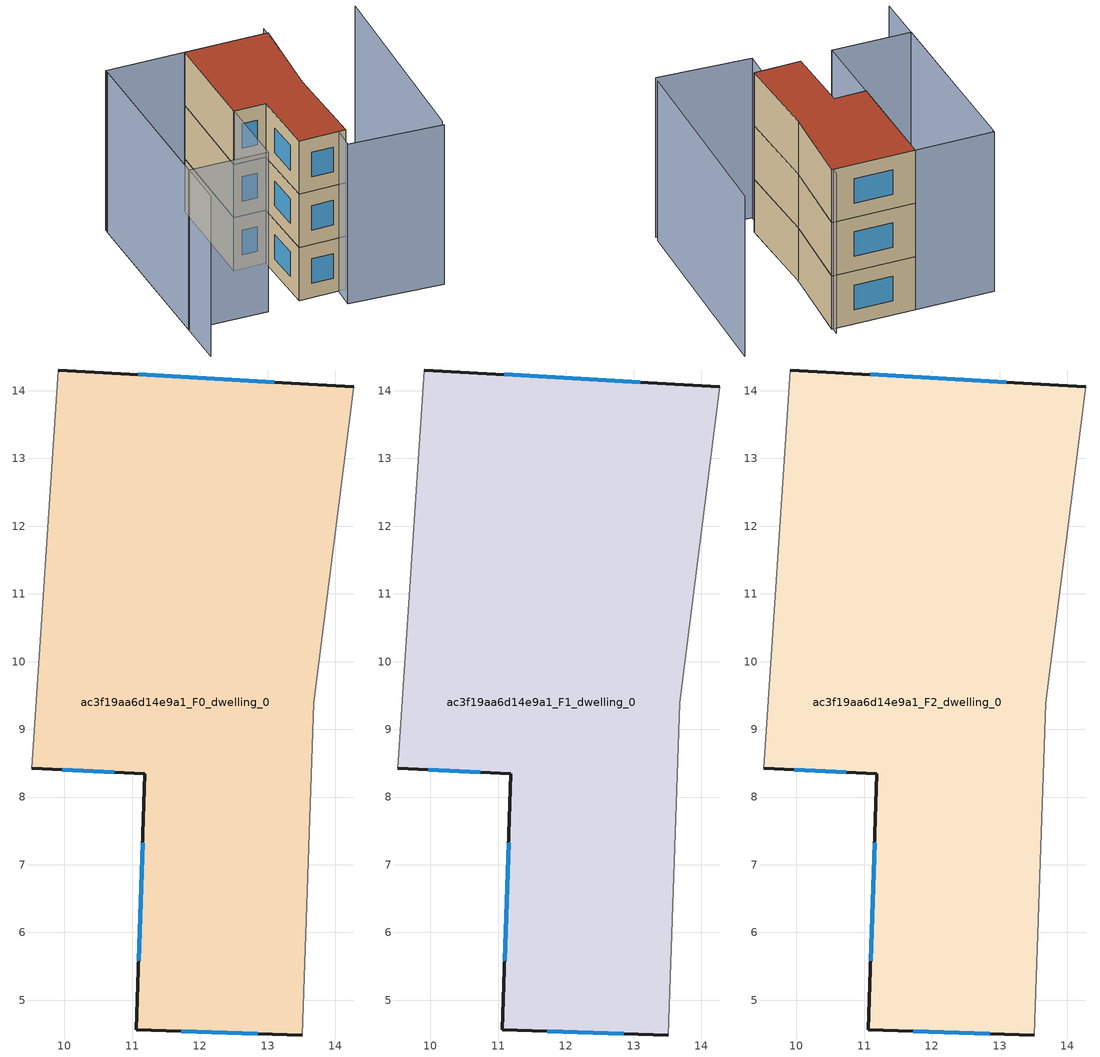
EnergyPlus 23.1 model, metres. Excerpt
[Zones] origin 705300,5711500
ac3f19aa6d14e9a1_F0_dwelling_0
 floor ground (EU_floor_Construction): 14.27,14.06 13.68,9.39 13.51,4.49 11.06,4.57 11.19,8.35 9.52,8.42 9.91,14.31 z0
 wall outside (EU_wall_Construction): 9.52,8.42 11.19,8.35 11.06,4.57 13.51,4.49 / 14.27,14.06 9.91,14.31 z0:3
 wall adiabatic (EU_wall_Construction): 9.91,14.31 9.52,8.42 / 13.51,4.49 13.68,9.39 14.27,14.06 z0:3
 window (EU_Window_Construction): 11.16,7.33 11.1,5.58 / 9.97,8.4 10.74,8.37 / 13.1,14.13 11.09,14.24 / 11.73,4.54 12.85,4.51 z0.81:2.19
ac3f19aa6d14e9a1_F1_dwelling_0
 floor to ac3f19aa6d14e9a1_F0_dwelling_0 (EU_floor_Construction): 14.27,14.06 13.68,9.39 13.51,4.49 11.06,4.57 11.19,8.35 9.52,8.42 9.91,14.31 z3
 wall outside (EU_wall_Construction): 9.52,8.42 11.19,8.35 11.06,4.57 13.51,4.49 / 14.27,14.06 9.91,14.31 z3:6
 wall adiabatic (EU_wall_Construction): 9.91,14.31 9.52,8.42 / 13.51,4.49 13.68,9.39 14.27,14.06 z3:6
 window (EU_Window_Construction): 11.16,7.33 11.1,5.58 / 9.97,8.4 10.74,8.37 / 13.1,14.13 11.09,14.24 / 11.73,4.54 12.85,4.51 z3.81:5.19
ac3f19aa6d14e9a1_F2_dwelling_0
 floor to ac3f19aa6d14e9a1_F1_dwelling_0 (EU_floor_Construction): 14.27,14.06 13.68,9.39 13.51,4.49 11.06,4.57 11.19,8.35 9.52,8.42 9.91,14.31 z6
 wall outside (EU_wall_Construction): 9.52,8.42 11.19,8.35 11.06,4.57 13.51,4.49 / 14.27,14.06 9.91,14.31 z6:9
 wall adiabatic (EU_wall_Construction): 9.91,14.31 9.52,8.42 / 13.51,4.49 13.68,9.39 14.27,14.06 z6:9
 window (EU_Window_Construction): 11.16,7.33 11.1,5.58 / 9.97,8.4 10.74,8.37 / 13.1,14.13 11.09,14.24 / 11.73,4.54 12.85,4.51 z6.81:8.19
 roof outside (EU_roof_Construction): 13.51,4.49 13.68,9.39 14.27,14.06 9.91,14.31 9.52,8.42 11.19,8.35 11.06,4.57 z9
shading: 5.75,14.38 4.98,2.04 / 17.99,3.06 19.11,14.31 / 17.94,2.72 13,3.27 / 13,3.27 14.25,14.49 / 5.13,4.64 5.76,14.57 / 5.76,14.57 9.91,14.31 / 9.91,14.31 9.28,4.37 / 9.28,4.37 5.13,4.64 z0:9
[Building]
EU S2 Campaign: North Axis=0; Terrain=City; Solar Distribution=FullExterior
[Site:Location]
London: Latitude=51.5; Longitude=-0.5; Time Zone=0; Elevation=25
[SizingPeriod:WeatherFileDays]
AnnualSizingPeriod: Begin Month=1; Begin Day of Month=1; End Month=12; End Day of Month=31; Day of Week for Start Day=Monday; Use Weather File Daylight Saving Period=No; Use Weather File Rain and Snow Indicators=No
[MATERIAL]
EU_InternalMass_Material: Roughness=MediumRough; Thickness=0.1; Conductivity=1; Density=1800; Specific Heat=900; Thermal Absorptance=0.9; Solar Absorptance=0.7; Visible Absorptance=0.7
[MATERIAL:NOMASS] Roughness=MediumRough; Thermal Absorptance=0.9; Solar Absorptance=0.7; Visible Absorptance=0.7
Name | Thermal Resistance
EU_wall_NoMass | 0.555556
EU_roof_NoMass | 0.510204
EU_floor_NoMass | 1.68919
[WINDOWMATERIAL:SIMPLEGLAZINGSYSTEM]
EU_Window_SimpleGlazing: UFactor=3.96; Solar Heat Gain Coefficient=0.85; Visible Transmittance=0.85
[CONSTRUCTION]
EU_wall_Construction: EU_wall_NoMass
EU_roof_Construction: EU_roof_NoMass
EU_floor_Construction: EU_floor_NoMass
EU_Window_Construction: EU_Window_SimpleGlazing
EU_InternalMass_Construction: EU_InternalMass_Material
[ZONE] Type=1; Multiplier=1; Ceiling Height=autocalculate; Volume=101.826; Floor Area=autocalculate; Part of Total Floor Area=Yes
ac3f19aa6d14e9a1_F0_dwelling_0; ac3f19aa6d14e9a1_F1_dwelling_0; ac3f19aa6d14e9a1_F2_dwelling_0
[INTERNALMASS] Construction=EU_InternalMass_Construction; Surface Area=33.9418
Name | Zone or ZoneList
ac3f19aa6d14e9a1_F0_dwelling_0_EU_InternalMass | ac3f19aa6d14e9a1_F0_dwelling_0
ac3f19aa6d14e9a1_F1_dwelling_0_EU_InternalMass | ac3f19aa6d14e9a1_F1_dwelling_0
ac3f19aa6d14e9a1_F2_dwelling_0_EU_InternalMass | ac3f19aa6d14e9a1_F2_dwelling_0
[OTHEREQUIPMENT] Fuel Type=Electricity; Design Level Calculation Method=Watts/Area; Power per Zone Floor Area=1; Fraction Latent=0; Fraction Radiant=0; Fraction Lost=0; Carbon Dioxide Generation Rate=0; EndUse Subcategory=EU_Step8_InternalGains
Name | Zone or ZoneList or Space or SpaceList | Schedule
EU_Step8_InternalGain_ac3f19aa6d14e9a1_F0_dwelling_0_f000 | ac3f19aa6d14e9a1_F0_dwelling_0 | EU_Step8_GainSchedule_ac3f19aa6d14e9a1_F0_dwelling_0_f000
EU_Step8_InternalGain_ac3f19aa6d14e9a1_F1_dwelling_0_f000 | ac3f19aa6d14e9a1_F1_dwelling_0 | EU_Step8_GainSchedule_ac3f19aa6d14e9a1_F1_dwelling_0_f000
EU_Step8_InternalGain_ac3f19aa6d14e9a1_F2_dwelling_0_f000 | ac3f19aa6d14e9a1_F2_dwelling_0 | EU_Step8_GainSchedule_ac3f19aa6d14e9a1_F2_dwelling_0_f000
[ZONEVENTILATION:DESIGNFLOWRATE] Schedule=EU_AlwaysOn; Design Flow Rate Calculation Method=AirChanges/Hour; Air Changes per Hour=0.48; Ventilation Type=Natural; Fan Pressure Rise=0; Fan Total Efficiency=1; Constant Term Coefficient=1; Temperature Term Coefficient=0; Velocity Term Coefficient=0; Velocity Squared Term Coefficient=0; Minimum Indoor Temperature=-100; Maximum Indoor Temperature=100; Delta Temperature=-100; Minimum Outdoor Temperature=-100; Maximum Outdoor Temperature=100; Maximum Wind Speed=40
Name | Zone or ZoneList or Space or SpaceList
EU_ConstantAir_ac3f19aa6d14e9a1_F0_dwelling_0 | ac3f19aa6d14e9a1_F0_dwelling_0
EU_ConstantAir_ac3f19aa6d14e9a1_F1_dwelling_0 | ac3f19aa6d14e9a1_F1_dwelling_0
EU_ConstantAir_ac3f19aa6d14e9a1_F2_dwelling_0 | ac3f19aa6d14e9a1_F2_dwelling_0
[HVACTEMPLATE:THERMOSTAT] Constant Heating Setpoint=20; Constant Cooling Setpoint=50
EU_HeatOnly_ac3f19aa6d14e9a1_F0_dwelling_0; EU_HeatOnly_ac3f19aa6d14e9a1_F1_dwelling_0; EU_HeatOnly_ac3f19aa6d14e9a1_F2_dwelling_0
[HVACTEMPLATE:ZONE:IDEALLOADSAIRSYSTEM] System Availability Schedule=EU_AlwaysOn; Maximum Heating Supply Air Temperature=50; Minimum Cooling Supply Air Temperature=13; Maximum Heating Supply Air Humidity Ratio=0.0156; Minimum Cooling Supply Air Humidity Ratio=0.0077; Heating Limit=NoLimit; Cooling Limit=NoLimit; Heating Availability Schedule=EU_AlwaysOn; Cooling Availability Schedule=EU_CoolingOff; Dehumidification Control Type=ConstantSensibleHeatRatio; Cooling Sensible Heat Ratio=0.7; Dehumidification Setpoint=60; Humidification Control Type=None; Humidification Setpoint=30; Outdoor Air Method=None; Outdoor Air Flow Rate per Person=0.00944; Outdoor Air Flow Rate per Zone Floor Area=0; Outdoor Air Flow Rate per Zone=0; Demand Controlled Ventilation Type=None; Outdoor Air Economizer Type=NoEconomizer; Heat Recovery Type=None; Sensible Heat Recovery Effectiveness=0.7; Latent Heat Recovery Effectiveness=0.65
Name | Template Thermostat
ac3f19aa6d14e9a1_F0_dwelling_0 | EU_HeatOnly_ac3f19aa6d14e9a1_F0_dwelling_0
ac3f19aa6d14e9a1_F1_dwelling_0 | EU_HeatOnly_ac3f19aa6d14e9a1_F1_dwelling_0
ac3f19aa6d14e9a1_F2_dwelling_0 | EU_HeatOnly_ac3f19aa6d14e9a1_F2_dwelling_0
[SIZING:ZONE] Zone Cooling Design Supply Air Temperature Input Method=SupplyAirTemperature; Zone Cooling Design Supply Air Temperature=13; Zone Heating Design Supply Air Temperature Input Method=SupplyAirTemperature; Zone Heating Design Supply Air Temperature=50; Zone Cooling Design Supply Air Humidity Ratio=0.008; Zone Heating Design Supply Air Humidity Ratio=0.008; Cooling Design Air Flow Method=DesignDay; Cooling Design Air Flow Rate=0; Cooling Minimum Air Flow per Zone Floor Area=0.000762; Cooling Minimum Air Flow=0; Cooling Minimum Air Flow Fraction=0.2; Heating Design Air Flow Method=DesignDay; Heating Design Air Flow Rate=0; Heating Maximum Air Flow per Zone Floor Area=0.002032; Heating Maximum Air Flow=0.141576; Heating Maximum Air Flow Fraction=0.3; Account for Dedicated Outdoor Air System=No; Dedicated Outdoor Air System Control Strategy=NeutralSupplyAir; Dedicated Outdoor Air Low Setpoint Temperature for Design=autosize; Dedicated Outdoor Air High Setpoint Temperature for Design=autosize; Zone Load Sizing Method=Sensible Load Only No Latent Load; Zone Latent Cooling Design Supply Air Humidity Ratio Input Method=HumidityRatioDifference; Zone Cooling Design Supply Air Humidity Ratio Difference=0.005; Zone Latent Heating Design Supply Air Humidity Ratio Input Method=HumidityRatioDifference; Zone Humidification Design Supply Air Humidity Ratio Difference=0.005
ac3f19aa6d14e9a1_F0_dwelling_0; ac3f19aa6d14e9a1_F1_dwelling_0; ac3f19aa6d14e9a1_F2_dwelling_0
[SCHEDULE:CONSTANT]
Name | Hourly Value
EU_AlwaysOn | 1
EU_CoolingOff | 0
[SCHEDULE:FILE] Column Number=1; Rows to Skip at Top=0; Number of Hours of Data=8760; Column Separator=Comma; Interpolate to Timestep=No; Minutes per Item=60; Adjust Schedule for Daylight Savings=Yes
Name | File
EU_Step8_GainSchedule_ac3f19aa6d14e9a1_F0_dwelling_0_f000 | ../../schedules/ac3f19aa6d14e9a1/ac3f19aa6d14e9a1_F0_dwelling_0_f000_gain.csv
EU_Step8_GainSchedule_ac3f19aa6d14e9a1_F1_dwelling_0_f000 | ../../schedules/ac3f19aa6d14e9a1/ac3f19aa6d14e9a1_F1_dwelling_0_f000_gain.csv
EU_Step8_GainSchedule_ac3f19aa6d14e9a1_F2_dwelling_0_f000 | ../../schedules/ac3f19aa6d14e9a1/ac3f19aa6d14e9a1_F2_dwelling_0_f000_gain.csv
